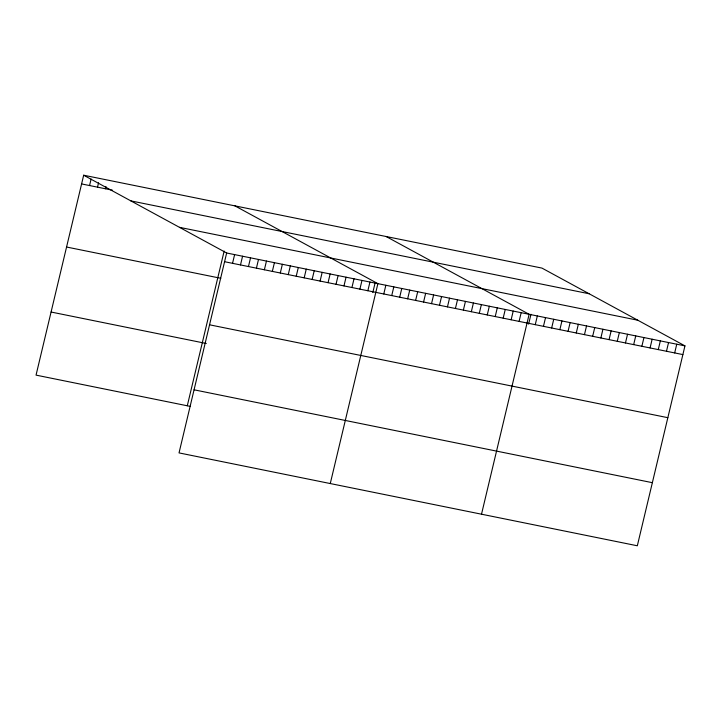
<?xml version="1.0" encoding="UTF-8"?>
<svg xmlns="http://www.w3.org/2000/svg" width="721" height="721" viewBox="0 0 721 721"><rect width="100%" height="100%" fill="white"/><g stroke="black" fill="none" stroke-linecap="round" stroke-linejoin="round"><path stroke-width="1.08" d="M83.672 175.221L226.655 252.999L179.033 452.905L637.328 545.779L684.95 345.873L541.967 268.095L83.672 175.221L36.05 375.127L190.272 406.383M89.557 185.549L91.116 179.015M97.515 187.163L98.552 182.801M105.473 188.776L105.996 186.595M187.289 405.77L224.15 251.061M232.541 263.327L234.613 254.612M240.499 264.94L242.571 256.225M248.457 266.554L250.538 257.839M256.424 268.167L258.497 259.452M264.382 269.78L266.455 261.065M272.34 271.393L274.413 262.678M280.298 273.007L282.371 264.292M288.256 274.62L290.338 265.905M296.223 276.233L298.296 267.518M304.181 277.846L306.254 269.131M312.139 279.46L314.212 270.745M320.097 281.073L322.17 272.358M328.055 282.686L330.137 273.971M336.022 284.299L338.095 275.584M343.98 285.913L346.053 277.197M351.938 287.526L354.011 278.811M359.896 289.13L361.969 280.424M367.854 290.743L369.936 282.037M372.802 292.555L375.145 282.695M330.272 483.548L377.894 283.65L234.911 205.873M383.779 293.97L385.852 285.264M391.737 295.583L393.81 286.877M399.695 297.196L401.768 288.49M407.653 298.809L409.735 290.103M415.62 300.423L417.693 291.717M423.578 302.036L425.651 293.33M431.537 303.649L433.609 294.943M439.495 305.262L441.567 296.556M447.453 306.876L449.534 298.17M455.42 308.489L457.493 299.783M463.378 310.102L465.451 301.396M471.336 311.715L473.409 303.009M479.294 313.329L481.367 304.623M487.252 314.942L489.334 306.236M495.219 316.555L497.292 307.849M503.177 318.168L505.25 309.462M511.135 319.782L513.208 311.075M519.093 321.395L521.166 312.689M481.511 514.199L529.133 314.302L386.15 236.524M528.619 324.126L530.971 314.275M535.252 324.675L537.334 315.96M543.454 326.334L545.536 317.619M551.655 327.992L553.737 319.286M559.856 329.659L561.938 320.944M568.058 331.318L570.131 322.611M576.259 332.985L578.332 324.27M584.461 334.643L586.534 325.928M592.662 336.301L594.735 327.595M600.863 337.969L602.936 329.254M609.065 339.627L611.138 330.921M617.266 341.294L619.339 332.579M625.467 342.953L627.54 334.238M633.669 344.611L635.742 335.905M641.87 346.278L643.943 337.563M650.072 347.937L652.144 339.23M658.273 349.604L660.346 340.889M666.474 351.262L668.547 342.547M674.676 352.93L676.749 344.214M81.599 183.936L112.44 190.182M130.861 200.889L589.156 293.762M179.475 227.331L637.77 320.205M226.655 252.999L684.95 345.873M224.582 261.714L682.877 354.588M66.566 247.024L220.788 278.279M209.55 324.801L667.844 417.684M51.083 312.031L206.296 343.484M194.066 389.809L652.361 482.682"/></g></svg>
